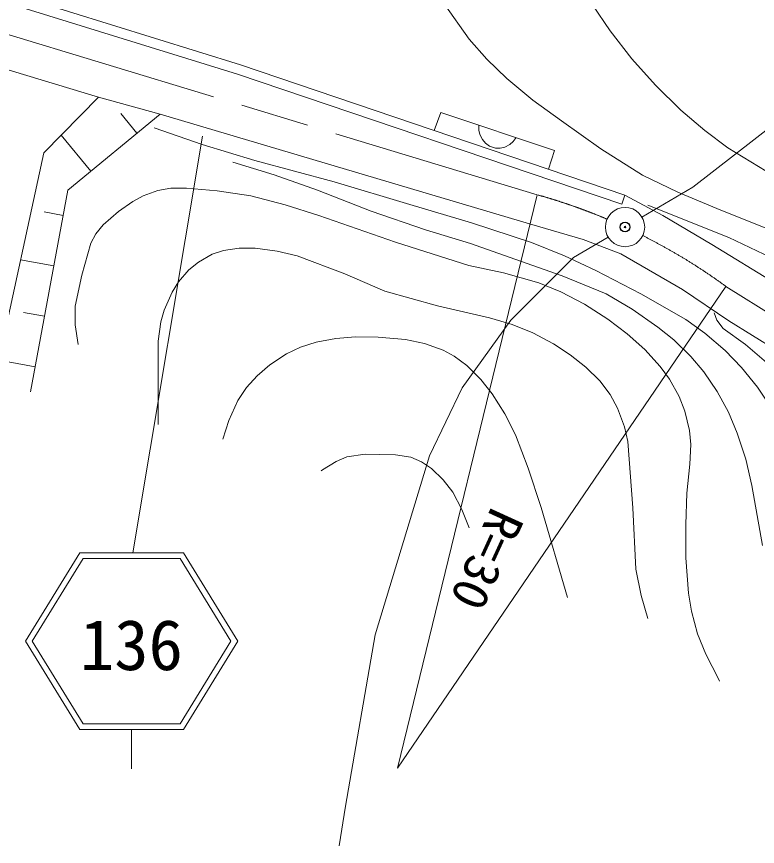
# Model space of a CAD drawing. Units: millimetres, scale not verified. Extents: x 40000 to 680000, y 20000 to 380000.
# Drawn here: x 362915 to 400603, y 274529 to 316736 of the extents above; entities that cross this region are included whole.
import ezdxf
from ezdxf.enums import TextEntityAlignment as Align

# ---------------------------------------------------------------- set-up
doc = ezdxf.new("R2010")
doc.units = ezdxf.units.MM
doc.header["$LTSCALE"] = 1000
doc.header["$PDMODE"] = 32
doc.header["$PDSIZE"] = 500
doc.linetypes.add('CHAIN', pattern=[18.5, 12, -1.5, 3.5, -1.5])
for name, color, linetype, lineweight in [('M-BGD', 7, 'Continuous', 13), ('M-BMK', 2, 'CHAIN', 13), ('M-BMK-SRVR', 3, 'Continuous', 13), ('M-STR-HTXT', 7, 'Continuous', 13), ('M-STR-STRC', 7, 'Continuous', 13)]:
    doc.layers.add(name, color=color, linetype=linetype, lineweight=lineweight)
doc.layers.add('M-OTRS', color=6, linetype='Continuous')
doc.styles.add('ＭＳ ゴシック', font='')
doc.styles.get('ＭＳ ゴシック').set_extended_font_data('MS Gothic')

msp = doc.modelspace()

# ---------------------------------------------------------------- linework, layer by layer
at = {"layer": 'M-BGD'}
for p, q in [((355410, 320155), (374313, 314285)), ((355262, 319678), (374158, 313809)), ((360043, 314754), (367081, 312645)), ((374313, 314285), (393861, 307661)), ((374158, 313809), (393701, 307188)), ((364304, 309806), (367081, 312645)), ((367081, 312645), (370213, 311777)), ((370213, 311777), (365521, 307906)), ((369040, 310809), (368210, 311815)), ((370213, 311777), (389011, 306196)), ((384166, 310946), (384490, 311866)), ((384490, 311866), (390281, 309930)), ((386437, 311215), (386437, 310962)), ((366694, 308873), (365183, 310704)), ((386437, 310962), (386487, 310734)), ((386487, 310734), (386613, 310481)), ((386613, 310481), (386765, 310304)), ((386765, 310304), (386967, 310152)), ((387751, 310101), (388005, 310227)), ((388005, 310227), (388182, 310379)), ((388182, 310379), (388334, 310581)), ((361719, 297946), (364304, 309806)), ((386967, 310152), (387271, 310051)), ((387271, 310051), (387524, 310050)), ((387524, 310050), (387751, 310101)), ((390281, 309930), (389970, 308980)), ((365521, 307906), (363620, 297642)), ((393861, 307661), (393701, 307188)), ((393861, 307661), (395800, 306615)), ((365283, 306623), (364318, 306801)), ((395800, 306615), (398286, 305145)), ((389011, 306196), (391740, 305390)), ((391740, 305390), (393662, 304677)), ((398286, 305145), (401647, 303079)), ((364808, 304057), (363119, 304369)), ((393662, 304677), (396794, 302847)), ((396794, 302847), (399150, 301266)), ((364333, 301491), (363271, 301688)), ((399150, 301266), (402376, 299250)), ((363858, 298925), (362007, 299268))]:
    msp.add_line(p, q, dxfattribs=at)
for points in [[(384662, 317387), (385940, 315594), (386842, 314567), (387849, 313592), (389182, 312493), (390636, 311434), (392641, 310017), (394759, 308668), (396563, 307804), (398535, 306977), (402470, 305392)], [(392213, 317332), (393108, 316013), (394210, 314592), (395422, 313256), (396715, 311984), (397926, 310937), (399099, 310067), (401829, 308395)], [(369914, 311073), (372356, 310233), (375036, 309421), (379067, 308323), (382920, 307171), (386061, 306250), (389112, 305242), (390784, 304574), (392388, 303821), (394672, 302635), (396957, 301332), (397929, 300628), (398955, 299749), (399795, 298891), (400603, 297895), (401376, 296726)], [(373910, 309335), (376014, 308690), (378229, 307901), (380961, 306845), (383712, 305891), (386007, 305188), (388261, 304390), (390674, 303550), (392908, 302631), (394224, 301848), (395542, 300941), (396352, 300287), (397213, 299450), (397880, 298662), (398556, 297668), (399127, 296609), (399574, 295554), (400007, 294221), (400326, 292892), (400858, 289832)], [(366048, 300052), (365901, 301052), (365896, 302015), (366237, 303582), (366699, 305217), (366952, 305686), (367327, 306148), (368091, 306820), (368825, 307331), (369355, 307623), (370097, 307899), (370760, 308003), (371562, 308012), (373119, 307879), (374838, 307623), (376580, 307168), (378294, 306612), (382193, 305261), (385922, 304084), (387680, 303701), (389482, 303187), (390597, 302736), (391814, 302110), (392992, 301352), (393980, 300605), (394874, 299805), (395659, 298945), (396132, 298295), (396622, 297421), (396917, 296668), (397148, 295688), (397210, 294963), (397160, 293965), (397006, 292503), (396954, 290905), (396966, 289199), (397090, 287402), (397244, 286495), (397564, 285337), (397985, 284300), (398620, 283050), (398682, 282933)], [(426313, 295872), (424313, 295830), (422190, 295890), (419518, 296230), (416825, 296680), (414593, 297397), (412505, 298174), (404391, 303113), (401639, 304309), (399143, 305503), (395021, 307144)], [(395023, 286129), (394684, 287284), (394420, 288627), (394274, 291754), (394006, 295122), (393835, 295870), (393489, 296814), (393106, 297521), (392590, 298207), (391875, 298911), (391080, 299533), (390237, 300085), (389177, 300648), (388127, 301070), (386979, 301418), (384325, 302025), (381651, 302772), (379615, 303644), (377183, 304563), (376179, 304805), (375046, 304951), (374240, 304955), (373447, 304840), (372862, 304644), (372162, 304250), (371682, 303848), (371156, 303240), (370823, 302715), (370415, 301796), (370251, 301208), (370113, 300221), (370125, 295993)], [(398401, 301676), (398544, 301299), (398857, 300869), (399998, 300053), (401058, 299145), (401942, 298215), (402830, 297128), (403907, 295789), (404899, 294353), (405634, 292930), (406183, 291635), (406434, 290783), (406610, 289797), (406799, 288816), (407070, 288008), (407612, 286931), (408229, 285941), (409570, 284146), (410809, 282264), (411174, 281427), (411449, 280463), (411649, 278418)], [(373405, 295236), (373711, 296197), (374162, 297213), (374611, 297872), (375155, 298467), (375803, 299021), (376640, 299579), (377358, 299929), (378163, 300184), (379149, 300361), (380156, 300440), (381317, 300437), (382708, 300305), (383668, 300102), (384614, 299770), (385184, 299465), (385824, 298984), (386535, 298269), (387105, 297542), (387749, 296527), (388290, 295455), (388948, 293767), (389607, 291761), (390943, 287194)], [(385939, 290727), (385572, 291661), (385102, 292540), (384613, 293176), (384019, 293749), (383520, 294090), (382976, 294321), (382193, 294448), (381377, 294470), (380656, 294471), (379714, 294344), (379171, 294113), (378484, 293680), (378410, 293629)]]:
    msp.add_lwpolyline(points, dxfattribs=at)
at = {"layer": 'M-BMK'}
for p, q in [((343746, 321498), (389407, 307673)), ((397316, 308068), (401597, 311382)), ((394729, 306540), (397316, 308068)), ((391240, 304478), (393008, 305522)), ((388064, 301302), (391240, 304478)), ((399001, 303014), (405847, 298731)), ((385578, 297849), (388064, 301302)), ((383921, 294397), (385578, 297849)), ((381159, 285283), (383921, 294397)), ((379640, 276583), (381159, 285283)), ((376464, 256283), (379640, 276583))]:
    msp.add_line(p, q, dxfattribs=at)
for start, end in [(67.1573, 74.2347), (53.8578, 63.3374)]:
    msp.add_arc((381307, 278787), 30000, start, end, dxfattribs=at)
at = {"layer": 'M-BMK-SRVR'}
for radius in [1000, 40]:
    msp.add_circle((393868, 306031), radius, dxfattribs=at)
at = {"layer": 'M-OTRS'}
msp.add_point((393868, 306031), dxfattribs=at)
at = {"layer": 'M-STR-HTXT'}
for p, q in [((389407, 307673), (382297, 278515)), ((382297, 278515), (399001, 303014))]:
    msp.add_line(p, q, dxfattribs=at)
at = {"layer": 'M-STR-STRC'}
for p, q in [((372379, 310657), (368826, 289468)), ((366126, 289468), (363362, 284968)), ((366294, 289168), (363714, 284968)), ((366126, 289468), (371398, 289468)), ((366294, 289168), (371230, 289168)), ((373810, 284968), (371230, 289168)), ((374162, 284968), (371398, 289468)), ((363362, 284968), (366126, 280468)), ((363714, 284968), (366294, 280768)), ((371230, 280768), (373810, 284968)), ((371398, 280468), (374162, 284968)), ((366294, 280768), (371230, 280768)), ((366126, 280468), (371398, 280468)), ((368762, 280468), (368762, 278468))]:
    msp.add_line(p, q, dxfattribs=at)

# ---------------------------------------------------------------- texts
at = {"layer": 'M-STR-HTXT', "style": 'ＭＳ ゴシック', "width": 1.05}
msp.add_text('R=30', height=1833, rotation=245.5, dxfattribs=at).set_placement((386598, 292111), align=Align.BOTTOM_LEFT)
at = {"layer": 'M-STR-STRC', "style": 'ＭＳ ゴシック'}
msp.add_text('136', height=2566, dxfattribs=at).set_placement((366137, 282726), align=Align.BOTTOM_LEFT)

doc.saveas('drawing.dxf')
